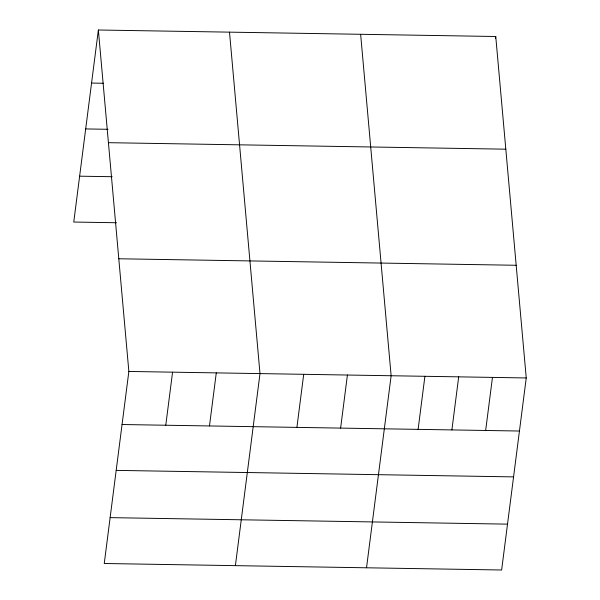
<?xml version="1.0" encoding="UTF-8"?>
<svg xmlns="http://www.w3.org/2000/svg" width="600" height="600" viewBox="0 0 600 600"><rect width="100%" height="100%" fill="white"/><g stroke="black" fill="none" stroke-linecap="round" stroke-linejoin="round"><path stroke-width="0.9" d="M98.363 30L128.858 371.452L104.25 563.498L501.638 570L526.245 377.955L495.75 36.502L98.363 30L73.755 222.045L116.542 222.743M165.773 425.235L172.567 372.165M209.483 425.947L216.278 372.885M235.388 565.643L259.995 373.597L229.5 32.145M296.91 427.38L303.705 374.31M340.62 428.1L347.415 375.03M366.525 567.787L391.132 375.743L360.638 34.29M418.11 429.368L424.905 376.298M495.51 38.332L495.75 36.502M451.89 429.915L458.685 376.853M485.662 430.47L492.465 377.4M91.56 83.07L103.65 83.265M85.688 128.933L108.007 129.292M108.42 142.68L505.808 149.183M79.635 176.183L112.185 176.715M118.792 258.772L516.18 265.275M128.858 371.452L526.245 377.955M122.055 424.522L519.442 431.025M116.183 470.385L513.57 476.888M110.13 517.635L507.518 524.138"/></g></svg>
